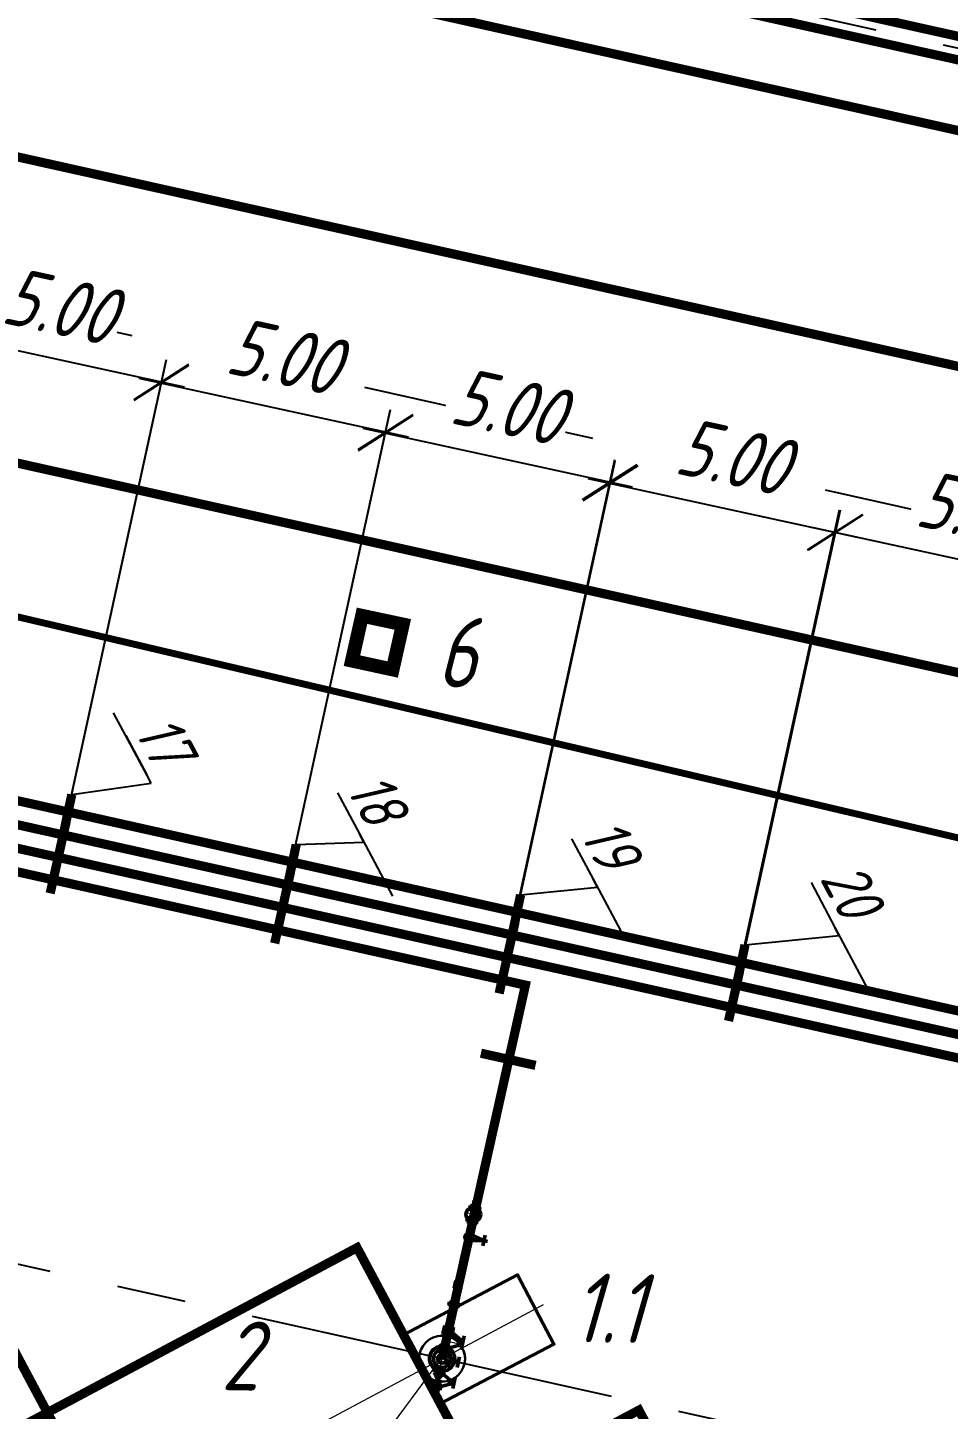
# Model space of a CAD drawing. Extents: x 5370511 to 5386565, y 1010429 to 1053793.
# Drawn here: x 5379851.52 to 5379871.54, y 1039465.04 to 1039495.09 of the extents above; entities that cross this region are included whole.
import ezdxf
from ezdxf import colors
from ezdxf.entities.mleader import LeaderData, LeaderLine
from ezdxf.math import Vec2, Vec3

# ---------------------------------------------------------------- set-up
doc = ezdxf.new("R2010")
doc.units = 0
doc.header["$PDMODE"] = 32
doc.header["$PDSIZE"] = 0.3
for name, pattern in [('DASHDOTX2', [50.8, 25.4, -12.7, 0, -12.7]), ('осевая2', [12.5, 8, -1.5, 1.5, -1.5]), ('Штрих 2x1', [3, 2, -1])]:
    doc.linetypes.add(name, pattern=pattern)
doc.layers.get('0').update_dxf_attribs({"linetype": 'CONTINUOUS'})
doc.layers.get('DEFPOINTS').update_dxf_attribs({"linetype": 'CONTINUOUS'})
for name, color, linetype in [('_0', 7, 'CONTINUOUS'), ('V_КП_куст_RED-CNT-MAJ', 7, 'CONTINUOUS'), ('ГП_обвалование', 7, 'CONTINUOUS'), ('ГП_опоры_схем', 7, 'CONTINUOUS'), ('ГП_ось обвал', 1, 'осевая2'), ('ГП_Ось_проезда', 1, 'DASHDOTX2'), ('ГП_Ось_скважин', 1, 'CONTINUOUS'), ('ГП_проезд', 114, 'CONTINUOUS'), ('ГП_сооружения', 7, 'CONTINUOUS'), ('ОНиГМ сооружения', 7, 'CONTINUOUS')]:
    doc.layers.add(name, color=color, linetype=linetype)
doc.layers.add('ГП_экспл', color=170, linetype='CONTINUOUS', lineweight=25)
doc.layers.add('ТХ_трубопроводы_дренаж', color=250, linetype='CONTINUOUS', lineweight=35)
doc.styles.add('ГОСТ', font='gost_ful.shx', dxfattribs={"oblique": 15})
doc.styles.add('ГОСТ_НИПИ', font='gost_nipi.shx', dxfattribs={"oblique": 15})
doc.dimstyles.new('Модель М1000-Генплан', dxfattribs={"dimtxt": 1.25, "dimasz": 1, "dimexe": 0.5, "dimexo": 0, "dimgap": 0.5, "dimtad": 1, "dimzin": 0, "dimdsep": 46, "dimtxsty": 'ГОСТ', "dimblk": 'OBLIQUE', "dimcen": 0.09, "dimdle": 0.5, "dimaunit": 1, "dimadec": 0, "dimazin": 0, "dimtfac": 1, "dimtofl": 0, "dimtmove": 1, "dimatfit": 3, "dimldrblk": 'NONE', "dimfxl": 0.18, "dimtfill": 1, "dimtolj": 1, "dimtzin": 0, "dimarcsym": 0})

# ---------------------------------------------------------------- blocks, each defined once
blk = doc.blocks.new('A$C65CC1851')
at = {"layer": 'ОНиГМ сооружения', "color": 253, "lineweight": 50, "ltscale": 100}
for p, q in [((229.8920684871846, 4227.520214445423), (229.6697332665208, 4312.706613878603)), ((318.8920635324612, 4227.490516849153), (318.6732075091131, 4309.652273546904)), ((318.5990753617516, 3681.458198739012), (229.5990803165478, 3681.487896335311)), ((229.7445815484389, 3785.520239052159), (229.6720825860975, 3568.24988398602)), ((318.6738314062241, 3573.47603122599), (318.7445765936282, 3785.49054145586)), ((617.4043317308242, 3621.666600011231), (617.3242478913162, 3381.66531305539)), ((229.6900222572731, 3432.253946016077), (229.2121036920871, 2071.942495126103)), ((318.5899459964421, 3322.095884697861), (229.5899509512237, 3322.12558229416)), ((318.6232084946532, 3421.76547404076), (229.6232134494639, 3421.795171637059)), ((318.6595974613447, 3321.732414182392), (229.6596024161554, 3321.762111778662)), ((318.6765974317677, 3581.765465133358), (229.6766023865785, 3581.795162729628)), ((617.3636159951566, 3501.665794533765), (291.6591990735615, 3423.359586158243)), ((617.3636159951566, 3501.665794533765), (296.2549863016466, 3578.86591282353)), ((318.2493650020187, 2071.912785094813), (318.7014474263415, 3426.747471458366)), ((617.3640675462666, 3501.665956727695), (697.3640369555505, 3501.595995930955)), ((318.4495631604514, 2671.881716843433), (229.449568115233, 2671.911414439732)), ((318.2455459285702, 2171.881222311931), (229.2455508833227, 2171.910919908201)), ((318.1387895977532, 1851.943862519052), (229.1387945525203, 1851.973560115322)), ((229.1526425459015, 1411.837668426946), (229.3328651817137, 1951.942448149784)), ((293.9498133872985, 1823.098483491107), (253.9271253159095, 1755.111834511044)), ((253.9498156142072, 1823.111830725393), (253.9534861036227, 1834.11183011299)), ((253.9498156142072, 1823.111830725393), (293.9271230889863, 1755.098487276759)), ((253.9534861036227, 1834.11183011299), (293.9534838767431, 1834.098482878704)), ((257.4771862315829, 1834.110672681418), (257.4831872251671, 1851.121799025947)), ((257.4831872251671, 1851.121799025947), (289.8682401431288, 1851.110847400094)), ((289.8628886073566, 1834.099866191886), (289.8682401888655, 1851.110992753122)), ((293.9534838767431, 1834.098482878704), (293.9498133873276, 1823.098483491165)), ((318.2093232992047, 1951.912791775394), (318.0291563576902, 1411.974921029963)), ((176.0971159270557, 1519.144481771393), (176.0504943880951, 1331.613109702128)), ((176.0971148480894, 1519.140141516633), (229.1793029741966, 1519.126944933727)), ((318.0631008580385, 1511.974915270461), (229.063105812791, 1512.004612866789)), ((253.9260859517381, 1751.996989722247), (229.1426130239852, 1752.005259493249)), ((249.3758372954326, 1699.979693703586), (249.3656229511544, 1669.368576867739)), ((297.8758202565659, 1699.960491148988), (249.3758372954326, 1699.979693703586)), ((253.9234548265231, 1744.111835123447), (253.9271253159095, 1755.111834511044)), ((253.9234548265231, 1744.111835123447), (293.9234525996144, 1744.098487889161)), ((256.8405429671548, 1699.971487995557), (256.8413993975555, 1710.264826875064)), ((256.8413993976137, 1710.264826875064), (290.4216263979615, 1710.256782203156)), ((263.9234542697523, 1744.108498314861), (263.9005477580067, 1675.4605371668)), ((273.6431722841662, 1751.990410507628), (273.6426105466089, 1751.990410695085)), ((283.923453156327, 1744.101824697689), (283.899175434708, 1675.304981001071)), ((290.4175509658235, 1699.963444094872), (290.4216263979615, 1710.256782203156)), ((293.9271230889863, 1755.098487276759), (293.9234525996144, 1744.098487889161)), ((318.1426080692036, 1751.975561896979), (293.9260837248876, 1751.98364248802)), ((297.8758212639077, 1699.96351018647), (297.8655893238902, 1669.299661027791)), ((319.1143610344734, 1519.096759651846), (370.5984040756448, 1519.079580411257)), ((370.6143581672513, 1519.079575087701), (370.5518673988408, 1331.802529801062)), ((371.0023224022589, 1331.548058005515), (175.9122394268488, 1061.613140803878)), ((370.9122285708727, 1061.548073036771), (176.0023332581623, 1331.613125772594)), ((371.0504835321626, 1331.548041935021), (176.0504943880951, 1331.613109702128)), ((370.5651297708973, 1371.548206115142), (176.0604340720456, 1371.613273360534)), ((176.0704327531712, 1411.850858882652), (370.5785618673835, 1411.802525347332)), ((176.0774659103772, 1440.154318219109), (229.159675703122, 1440.141127763403)), ((176.0871535386395, 1479.1401370081), (229.1693633313407, 1479.126946552366)), ((319.0880049783445, 1440.110943914973), (370.5653408115613, 1440.093766912469)), ((319.1010138001875, 1479.096761878696), (370.6010109330091, 1479.079577314609)), ((636.5155260497704, 1263.763596932928), (371.4489047470561, 1398.995202074904)), ((636.4930025052454, 1196.263340850448), (371.8885761574784, 1331.494791766861)), ((636.5155260497704, 1263.763596932928), (570.0926567053102, 1230.198582326993)), ((636.5330444250139, 1316.263984328369), (636.4529605854477, 1076.262697372586)), ((636.555567969539, 1383.764240410877), (636.4754841300164, 1143.762953455036)), ((636.5363886594423, 1263.763578727841), (666.4208196479885, 1263.737444485276)), ((175.8855819671153, 981.7240561233484), (175.8722347328439, 941.724058350228)), ((370.8722238769114, 941.6589905830915), (175.8722347328439, 941.724058350228)), ((175.8855634626525, 981.6686006904638), (175.8988921924902, 1021.613143030729)), ((370.8855711111682, 981.658988356241), (175.8855819671153, 981.7240561233484)), ((175.8989106969384, 1021.668598463642), (175.9122394268488, 1061.613140803878)), ((175.8988921924902, 1021.613143030729), (370.8988813366013, 1021.54807526365)), ((370.9122285708727, 1061.548073036771), (175.9122394268488, 1061.613140803878)), ((228.5396211054176, 886.7275581637223), (228.5579665195546, 941.706478129141)), ((228.6771036835562, 1009.912415902509), (228.6715533132083, 993.2786476245965)), ((317.9697403191822, 993.2488505273359), (228.6715533132083, 993.2786476245965)), ((317.9752906895592, 1009.882618805277), (228.6771036835562, 1009.912415902509)), ((317.5397275065625, 887.0315802916302), (317.5579615648167, 941.6767805328127)), ((317.9752906895592, 1009.882618805277), (317.9697403191822, 993.2488505273359)), ((370.8855711111682, 981.658988356241), (370.8722238769114, 941.6589905830915)), ((370.8855526067346, 981.6035329233855), (370.8988813366013, 1021.54807526365)), ((370.8988998410205, 1021.603530696535), (370.9122285708727, 1061.548073036771)), ((636.4930025052454, 1196.263340850448), (371.6524584685394, 1061.494895010488)), ((636.1718007411837, 920.0695285613765), (636.0917169016466, 680.0682416055351)), ((636.4930025052454, 1196.263340850448), (666.3774334937625, 1196.237206607941)), ((218.2555089587113, 591.9043693295098), (218.2644368346664, 618.6601008339203)), ((636.1317588214297, 800.0688850834267), (300.0714051624527, 706.4612421800266)), ((636.1317588214297, 800.0688850834267), (300.2356407479965, 894.2641608380945)), ((328.2555028348579, 591.8676644352381), (328.2644307107548, 618.6233959396486)), ((636.1317588214297, 800.0688850834267), (666.0161898099468, 800.0427508409484)), ((370.7154133644071, 471.7174267824739), (175.6253303889971, 201.7825095808948)), ((175.7154242203396, 471.7824945496395), (175.7287714546546, 511.782492322789)), ((370.7154133644071, 471.7174267824739), (175.7154242203396, 471.7824945495522)), ((370.6253195330501, 201.7174418137583), (175.7154242203396, 471.7824945495522)), ((175.7287714546546, 511.782492322789), (175.742118688926, 551.7824900959095)), ((370.728760598693, 511.7174245556234), (175.7287714546546, 511.782492322789)), ((175.7421640904795, 551.9185529928072), (175.7555113247945, 591.9185507659859)), ((370.7421532345907, 551.853485225729), (175.7421640904795, 551.9185529928072)), ((370.7421532345907, 551.853485225729), (175.7421640904795, 551.9185529928072)), ((370.755500468862, 591.8534829988494), (175.7555113247945, 591.9185507659859)), ((228.4955493630841, 539.970860358444), (228.4899989927799, 523.337092080561)), ((317.7881859986956, 523.3072949833004), (228.4899989927799, 523.337092080561)), ((317.7937363690871, 539.9410632612417), (228.4955493630841, 539.970860358444)), ((317.7937363690871, 539.9410632612417), (317.7881859986956, 523.3072949833004)), ((370.7154133644362, 471.7174267825321), (370.728760598693, 511.7174245556234)), ((370.728760598693, 511.7174245556234), (370.7421078329935, 551.7174223288021)), ((370.7421532345907, 551.853485225729), (370.755500468862, 591.8534829988494)), ((635.7481826187868, 336.6289829003508), (370.9074671812414, 201.664540512953)), ((635.7481826187868, 336.6289829003508), (371.1435848701803, 471.6644372693263)), ((635.7882245387009, 456.6296263782133), (635.7081406991347, 216.628339422401)), ((635.7481826188159, 336.6289829002344), (665.6326136073621, 336.6028486576979)), ((175.5986359203816, 121.782514034654), (175.6253303889971, 201.7825095808948)), ((175.5986359203816, 121.782514034654), (370.5986250644492, 121.7174462675466)), ((370.6119722987642, 161.7174440406088), (175.6119831547257, 161.7825118077453)), ((175.6119831547257, 161.7825118077453), (370.6119722987642, 161.7174440406088)), ((175.6119831547257, 161.7825118077453), (369.6190135498327, 161.7177753719734)), ((370.6253195330501, 201.7174418137583), (175.6253303889971, 201.7825095808948)), ((236.5700706883508, 40.01216448246851), (236.5633970711933, 20.01216559583554)), ((309.5675363022019, 19.98780551011441), (236.5633970707713, 20.01216559522436)), ((236.5638219840766, 40.01630986336386), (309.5638179200905, 39.99195116083138)), ((236.5796778705844, 75.01216322521213), (236.5659273929487, 40.01216586498776)), ((309.5679612154781, 39.99194977828301), (236.5679652795079, 40.0163084808446)), ((236.5700706883799, 40.0121644824394), (309.5700666243065, 39.98780577990692)), ((309.5817454543139, 74.98780383137637), (236.5817495183437, 75.01216253396706)), ((243.1033707851893, 121.7599889956473), (243.0877712051151, 75.00999159895582)), ((303.1033674448845, 121.7399681442184), (303.0877678648103, 74.98997074749786)), ((309.5742099197232, 39.98780439735856), (309.5675363025512, 19.9878055107838)), ((309.5700666243065, 39.98780577990692), (309.5817454543139, 74.98780383137637)), ((370.5986250644492, 121.7174462675466), (370.6253195330501, 201.7174418137583))]:
    blk.add_line(p, q, dxfattribs=at)
at = {"layer": 'ОНиГМ сооружения', "color": 253, "lineweight": 18, "ltscale": 0.7}
for p, q in [((273.0587930670881, -1.997625804506242e-05), (273.815856149944, 4309.793726223783)), ((434.3183136330335, 4006.451989013585), (114.3183314478956, 4006.558766887843)), ((663.7984818273981, 3501.650300107081), (194.1719136876927, 3501.807005511539)), ((205.3952300720557, 2441.919567653764), (341.7879238572496, 2441.874056020286)), ((504.1907893313473, 1263.879066308669), (636.5155260497704, 1263.763596932928)), ((274.2705545954377, 1196.580108109687), (636.4930025052454, 1196.263340850448)), ((6.360904080793262e-06, 800.3791760177992), (636.1317588214297, 800.0688850834267)), ((273.1703718766221, 336.7499681817135), (635.7481826189323, 336.6289829002926))]:
    blk.add_line(p, q, dxfattribs=at)
at = {"layer": 'ОНиГМ сооружения', "color": 253, "lineweight": 50, "ltscale": 0.7}
for p, q in [((354.1269276867097, 3501.385616378131), (354.1534106046165, 3501.385607541306)), ((293.80252307716, 3196.823459256964), (253.8025253039086, 3196.836806491192)), ((293.6689526504488, 2796.529536339745), (253.668954877241, 2796.542883574031)), ((293.712593002012, 2996.545408895763), (253.7125952287752, 2996.558756130078)), ((273.6160439696978, 1672.522437656415), (273.6757136842061, 1851.116323212977)), ((318.1031427809794, 1631.975568384776), (229.103147735761, 1632.005265981017)), ((311.5615199832246, 1788.670643430785), (236.5749935987405, 1788.641117753577))]:
    blk.add_line(p, q, dxfattribs=at)
at = {"layer": 'ОНиГМ сооружения', "color": 253, "lineweight": 50}
for p, q in [((205.4235929449351, 2526.919562921685), (205.36686719922, 2356.919572385843)), ((229.1199423148937, 2526.911655903095), (205.4235929449351, 2526.919562921685)), ((341.8162867301289, 2526.874051288236), (319.0202403408475, 2526.881657892955)), ((341.8162867301289, 2526.874051288236), (341.7595609843993, 2356.874060752336)), ((229.0632165691932, 2356.911665367254), (205.36686719922, 2356.919572385843)), ((341.7595609843993, 2356.874060752336), (318.0632116144698, 2356.881967770983))]:
    blk.add_line(p, q, dxfattribs=at)
for points in [[(334.3770470309973, 4182.485347301146), (318.8920635324321, 4227.490516849153), (229.8920684871846, 4227.520214445423), (214.3770537115488, 4182.525389003917)], [(334.2595913693076, 3830.485366897396), (318.7445765936282, 3785.49054145586), (229.7445815484389, 3785.520239052159), (214.2595980499027, 3830.525408600224)], [(333.6820665973064, 1981.907630486996), (318.1720570345351, 1951.912804210471), (229.1720619892585, 1951.942501806712), (213.6820732778724, 1981.947672189883)], [(333.7020874487207, 2041.907627146749), (318.2120987373637, 2071.912797529891), (229.2121036920871, 2071.942495126103), (213.7020941292867, 2041.947668849549)]]:
    blk.add_lwpolyline(points, dxfattribs=at)
at = {"layer": 'ОНиГМ сооружения', "color": 253, "lineweight": 50, "ltscale": 100}
for points in [[(169.277619321394, 3884.540421232523), (379.3590257594769, 4128.47033466876)], [(379.2776076303562, 3884.470348252536), (169.3590374504856, 4128.540407648776)]]:
    blk.add_lwpolyline(points, dxfattribs=at)
at = {"layer": 'ОНиГМ сооружения', "color": 253, "lineweight": 50}
for points in [[(169.3680468336242, 4155.540406145621), (379.3680351426301, 4155.470333165664), (379.3590257594769, 4128.47033466876), (169.3590374504856, 4128.540407648776)], [(169.3770562167629, 4182.540404642525), (379.3770445257542, 4182.470331662509), (379.3680351426301, 4155.470333165664), (169.3680468336242, 4155.540406145621)], [(169.2596005551168, 3830.540424238774), (379.2595888641081, 3830.470351258758), (379.2685982472758, 3857.470349755662), (169.2686099382699, 3857.540422735648)], [(169.2686099382699, 3857.540422735648), (379.2685982472758, 3857.470349755662), (379.2776076303562, 3884.470348252536), (169.277619321394, 3884.540421232523)], [(168.6920862088446, 2011.962686158309), (378.6920745177777, 2011.892613178294), (378.6820640920923, 1981.892614848446), (168.6820757830283, 1981.962687828403)], [(168.7020966345153, 2041.962684488157), (378.7020849434775, 2041.892611508141), (378.6920745177777, 2011.892613178294), (168.6920862088446, 2011.962686158309)]]:
    blk.add_lwpolyline(points, close=True, dxfattribs=at)
at = {"layer": 'ОНиГМ сооружения', "color": 253, "lineweight": 50, "ltscale": 100}
blk.add_lwpolyline([(434.24132480403, -172.6700558683507), (-655.4082457076822, 1132.191551155048), (1493.775577624916, 2926.908490821385), (2583.425148136657, 1622.046883798045)], close=True, dxfattribs=at)
for centre, radius in [((274.5927105518931, 4006.844807974325), 160), ((274.1499054405722, 3501.780318385165), 79.97799620540171), ((274.1499054405722, 3501.780318385165), 52.44475474346836), ((274.1499054405722, 3501.780318385165), 36.52771521446993), ((273.712594115379, 2996.552082512935), 20.0000000000291), ((273.802524190527, 3196.830132874078), 20.0000000000291), ((273.668953763874, 2796.536209956917), 20.0000000000291), ((273.3250783554686, 800.3860052749224), 97.49999999997088)]:
    blk.add_circle(centre, radius, dxfattribs=at)
for centre, radius, start, end in [((274.0681118312059, 1789.024035692681), 37.49507355567766, 120.5543972184455, 239.2817281779408), ((274.0681118312059, 1789.024035692681), 37.49507355567766, 300.3384556097772, 59.74894497260394), ((273.562587814813, 1632.022132707818), 44.49999999999999, 359.9808816765033, 179.9808813129825), ((275.7805462395772, 797.6492997129681), 275.7940506979652, 111.2304638229099, 179.4328632383517), ((273.7238275106065, 800.3858722199511), 190.0000000000331, 120.9954878267041, 180.0104438879048), ((273.7238275106065, 800.3858722199511), 189.9999999999979, 15.22685054395937, 59.24647219815556), ((273.7238275105919, 800.3858722199802), 272.4999999999999, 5.311186511845752, 69.10560410118845), ((275.783270858723, 803.1238023895712), 275.7969215763479, 180.5701952812373, 248.7313309546304), ((273.7238275106065, 800.3858722199511), 189.9999999999979, 180.0104438879048, 344.6728989496829), ((273.7238275105919, 800.3858722199802), 272.4999999999999, 290.8561588891491, 354.5885770036567), ((273.0732447927585, 43.31000073542236), 43.31002312284319, 212.5429526077698, 327.4188103810236)]:
    blk.add_arc(centre, radius, start, end, dxfattribs=at)
blk.add_spline([(229.8155336661439, 4312.791225858469), (256.3139053254272, 4321.638871287578), (295.5708825115289, 4300.259082018223), (318.6732075090986, 4309.652273546846), (319.0597445426101, 4309.425809421198)], degree=3, dxfattribs=at)
blk = doc.blocks.new('22')
at = {"layer": 'ОНиГМ сооружения', "color": 253, "lineweight": 18}
for p, q in [((-424.9234061357565, -5.590775122866035), (-424.9234061376192, 11.40922487527132)), ((-421.9227852644399, 8.909224869683385), (-409.9300340842456, 8.909224828705192))]:
    blk.add_line(p, q, dxfattribs=at)
at = {"layer": 'ОНиГМ сооружения', "color": 253, "linetype": 'Штрих 2x1', "const_width": 0.2000000000000001}
blk.add_lwpolyline([(-421.9234051085077, 12.15922609437257), (-409.9234048882499, 12.15922483056784), (-409.9221652047709, 5.659226330928504), (-421.9221654250287, 5.659226325340569)], close=True, dxfattribs=at)
at = {"layer": 'ОНиГМ сооружения', "color": 253, "const_width": 0.2000000000000001}
blk.add_lwpolyline([(-427.9234061357565, -5.59077512472868), (-421.9234061348252, -5.590775121003389), (-421.9234048621729, 8.415901479311287), (-427.9234060808085, 8.411362650804222)], close=True, dxfattribs=at)
at = {"layer": 'ОНиГМ сооружения', "lineweight": 30}
blk.add_circle((-424.9234061348252, 8.909224879927933), 0.4999999999999999, dxfattribs=at)
at = {"layer": 'ОНиГМ сооружения', "color": 253, "ltscale": 100, "xscale": 0.001, "yscale": 0.001, "zscale": 0.001, "rotation": 49.75852423724896}
blk.add_blockref('A$C65CC1851', (-424.4896373949014, 8.184060024097562), dxfattribs=at)
blk = doc.blocks.new('77')
at = {"layer": 'ГП_опоры_схем', "color": 1, "const_width": 0.2}
for points in [[(26.65950511908159, 41.72839248087257), (27.25596485473216, 41.22756509762257)], [(23.40212755464017, 37.93439389020205), (23.99858728982508, 37.43356650788337)], [(20.1455344571732, 34.14130899868906), (20.74199419235811, 33.64048161450773)], [(16.88821121910587, 30.34737368300557), (17.48467095498927, 29.8465463006869)]]:
    blk.add_lwpolyline(points, dxfattribs=at)
at = {"layer": 'ГП_опоры_схем', "color": 253, "const_width": 0.2}
for points in [[(27.94978771172464, 40.63411223236471), (27.11476278235205, 41.35020498558879)], [(27.94978771172464, 40.63411223236471), (27.11476278235205, 41.35020498558879)], [(27.94978771172464, 40.63411223236471), (27.11476278235205, 41.35020498558879)], [(25.07533522415906, 36.51460359524935), (23.86073839478195, 37.55614726059139)], [(25.02182979253121, 36.56050175707787), (23.91424375632778, 37.51024915650487)], [(25.02182979253121, 36.56050175707787), (23.91424375632778, 37.51024915650487)], [(-30.3053783820942, -27.59619983565062), (25.1851463727653, 37.10345481242985), (31.50255876360461, 31.68524152133614)], [(21.81934613990597, 32.71825511753559), (20.60474931052886, 33.75979878474027)], [(18.56400170456618, 28.92265827022493), (17.34940487518907, 29.96420193556696)]]:
    blk.add_lwpolyline(points, dxfattribs=at)
at = {"layer": 'ГП_опоры_схем', "color": 253, "const_width": 0.2, "elevation": 5.528364043543425e-10}
blk.add_lwpolyline([(26.82909884955734, 36.47689568530768), (26.03662806656212, 35.55286915972829)], dxfattribs=at)
at = {"layer": 'ГП_сооружения', "lineweight": 30, "const_width": 0.2999999999999998}
blk.add_lwpolyline([(16.42641452141106, 37.7449256721884), (17.00921021495014, 38.43844184651971), (17.77037566783838, 37.78250436019152), (17.18480384908617, 37.09137827064842)], close=True, dxfattribs=at)
at = {"layer": 'ТХ_трубопроводы_дренаж', "color": 84, "ltscale": 5, "const_width": 0.2000000000000001}
blk.add_lwpolyline([(-23.32947281375527, -17.09355361573398), (53.35986332106404, 72.22959899157286)], dxfattribs=at)
at = {"layer": 'ТХ_трубопроводы_дренаж', "color": 253, "ltscale": 5, "const_width": 0.2000000000000001}
for points in [[(-31.15869610849768, -27.05505161453038), (43.95464348280802, 60.52399278059602), (51.02646204875782, 54.45875293575227)], [(-30.68319801660255, -27.26870585139841), (34.55475944885984, 48.79605180770159), (41.26497985702008, 43.07377681974322)]]:
    blk.add_lwpolyline(points, dxfattribs=at)
at = {"layer": '_0', "lineweight": 15}
for p in [(466.1883859920781, 34.16455193981528), (456.4259649012238, 22.77617477718741), (446.649430249352, 11.39989607036114)]:
    blk.add_blockref('22', p, dxfattribs=at)
blk = doc.blocks.new('_None')
blk = doc.blocks.new('_Oblique')
at = {"color": 0, "linetype": 'ByBlock', "lineweight": -2}
blk.add_line((-0.5, -0.5), (0.5, 0.5), dxfattribs=at)
blk = doc.blocks.new('*D342')
at = {"layer": '_0', "color": 0, "lineweight": -2, "transparency": 16777216}
for p, q in [((5379847.516034524, 1039479.119701455), (5379849.654580969, 1039488.935184976)), ((5379849.059601516, 1039488.553086233), (5379854.916251662, 1039487.277069792)), ((5379852.395606473, 1039478.056565724), (5379854.534152918, 1039487.872049245))]:
    blk.add_line(p, q, dxfattribs=at)
at = {"layer": 'DEFPOINTS', "color": 0, "lineweight": 15, "transparency": 16777216}
for p in [(5379854.427712563, 1039487.383510146), (5379847.516034525, 1039479.119701454), (5379852.395606473, 1039478.056565723)]:
    blk.add_point(p, dxfattribs=at)
at = {"layer": '_0', "color": 0, "lineweight": -2, "transparency": 16777216}
for p, rotation in [((5379849.548140614, 1039488.446645878), 167.7087771267343), ((5379854.427712563, 1039487.383510147), 347.7087771267343)]:
    blk.add_blockref('_Oblique', p, dxfattribs=dict(at, rotation=rotation))
at = {"layer": '_0', "color": 0, "lineweight": 15, "transparency": 16777216, "insert": (5379852.219598455, 1039489.030791247), "char_height": 1.25, "attachment_point": 5, "rotation": 347.70877712673433, "style": 'ГОСТ', "bg_fill": 3, "box_fill_scale": 1.1, "bg_fill_color": 256, "bg_fill_true_color": 13158600, "bg_fill_transparency": 0}
blk.add_mtext('\\A1;5.00', dxfattribs=at)
blk = doc.blocks.new('*D343')
at = {"layer": '_0', "color": 0, "lineweight": -2, "transparency": 16777216}
for p, q in [((5379852.3898968, 1039478.030359514), (5379854.528443245, 1039487.845843035)), ((5379853.933463791, 1039487.463744292), (5379859.790113939, 1039486.187727851)), ((5379857.26946875, 1039476.967223783), (5379859.408015195, 1039486.782707304))]:
    blk.add_line(p, q, dxfattribs=at)
at = {"layer": 'DEFPOINTS', "color": 0, "lineweight": 15, "transparency": 16777216}
for p in [(5379859.30157484, 1039486.294168205), (5379852.389896801, 1039478.030359514), (5379857.26946875, 1039476.967223782)]:
    blk.add_point(p, dxfattribs=at)
at = {"layer": '_0', "color": 0, "lineweight": -2, "transparency": 16777216}
for p, rotation in [((5379854.42200289, 1039487.357303937), 167.7087771246983), ((5379859.30157484, 1039486.294168206), 347.7087771246984)]:
    blk.add_blockref('_Oblique', p, dxfattribs=dict(at, rotation=rotation))
at = {"layer": '_0', "color": 0, "lineweight": 15, "transparency": 16777216, "insert": (5379857.093460731, 1039487.941449306), "char_height": 1.25, "attachment_point": 5, "rotation": 347.7087771246983, "style": 'ГОСТ', "bg_fill": 3, "box_fill_scale": 1.1, "bg_fill_color": 256, "bg_fill_true_color": 13158600, "bg_fill_transparency": 0}
blk.add_mtext('\\A1;5.00', dxfattribs=at)
blk = doc.blocks.new('*D344')
at = {"layer": '_0', "color": 0, "lineweight": -2, "transparency": 16777216}
for p, q in [((5379857.263759077, 1039476.941017574), (5379859.402305523, 1039486.756501096)), ((5379858.80732607, 1039486.374402352), (5379864.663976216, 1039485.098385911)), ((5379862.143331026, 1039475.877881843), (5379864.281877472, 1039485.693365365))]:
    blk.add_line(p, q, dxfattribs=at)
at = {"layer": 'DEFPOINTS', "color": 0, "lineweight": 15, "transparency": 16777216}
for p in [(5379864.175437117, 1039485.204826265), (5379857.263759078, 1039476.941017573), (5379862.143331027, 1039475.877881843)]:
    blk.add_point(p, dxfattribs=at)
at = {"layer": '_0', "color": 0, "lineweight": -2, "transparency": 16777216}
for p, rotation in [((5379859.295865168, 1039486.267961997), 167.7087771206263), ((5379864.175437117, 1039485.204826266), 347.7087771206262)]:
    blk.add_blockref('_Oblique', p, dxfattribs=dict(at, rotation=rotation))
at = {"layer": '_0', "color": 0, "lineweight": 15, "transparency": 16777216, "insert": (5379861.967323006, 1039486.852107365), "char_height": 1.25, "attachment_point": 5, "rotation": 347.7087771206262, "style": 'ГОСТ', "bg_fill": 3, "box_fill_scale": 1.1, "bg_fill_color": 256, "bg_fill_true_color": 13158600, "bg_fill_transparency": 0}
blk.add_mtext('\\A1;5.00', dxfattribs=at)
blk = doc.blocks.new('*D345')
at = {"layer": '_0', "color": 0, "lineweight": -2, "transparency": 16777216}
for p, q in [((5379862.153940862, 1039475.84802811), (5379864.292487307, 1039485.663511631)), ((5379863.697507854, 1039485.281412888), (5379869.554157999, 1039484.005396446)), ((5379867.03351281, 1039474.784892379), (5379869.172059256, 1039484.600375901))]:
    blk.add_line(p, q, dxfattribs=at)
at = {"layer": 'DEFPOINTS', "color": 0, "lineweight": 15, "transparency": 16777216}
for p in [(5379869.0656189, 1039484.111836801), (5379862.15394086, 1039475.84802811), (5379867.033512809, 1039474.784892379)]:
    blk.add_point(p, dxfattribs=at)
at = {"layer": '_0', "color": 0, "lineweight": -2, "transparency": 16777216}
for p, rotation in [((5379864.186046952, 1039485.174972532), 167.7087771238898), ((5379869.065618901, 1039484.111836802), 347.7087771238898)]:
    blk.add_blockref('_Oblique', p, dxfattribs=dict(at, rotation=rotation))
at = {"layer": '_0', "color": 0, "lineweight": 15, "transparency": 16777216, "insert": (5379866.857504789, 1039485.759117899), "char_height": 1.25, "attachment_point": 5, "rotation": 347.7087771238898, "style": 'ГОСТ', "bg_fill": 3, "box_fill_scale": 1.1, "bg_fill_color": 256, "bg_fill_true_color": 13158600, "bg_fill_transparency": 0}
blk.add_mtext('\\A1;5.00', dxfattribs=at)
blk = doc.blocks.new('*D346')
at = {"layer": '_0', "color": 0, "lineweight": -2, "transparency": 16777216}
for p, q in [((5379867.049851435, 1039474.781332606), (5379869.188397881, 1039484.596816128)), ((5379868.593418427, 1039484.214717384), (5379874.450068573, 1039482.938700943)), ((5379871.929423385, 1039473.718196875), (5379874.067969831, 1039483.533680397))]:
    blk.add_line(p, q, dxfattribs=at)
at = {"layer": 'DEFPOINTS', "color": 0, "lineweight": 15, "transparency": 16777216}
for p in [(5379873.961529476, 1039483.045141297), (5379867.049851435, 1039474.781332604), (5379871.929423385, 1039473.718196874)]:
    blk.add_point(p, dxfattribs=at)
at = {"layer": '_0', "color": 0, "lineweight": -2, "transparency": 16777216}
for p, rotation in [((5379869.081957526, 1039484.108277029), 167.7087771275429), ((5379873.961529476, 1039483.045141299), 347.7087771275428)]:
    blk.add_blockref('_Oblique', p, dxfattribs=dict(at, rotation=rotation))
at = {"layer": '_0', "color": 0, "lineweight": 15, "transparency": 16777216, "insert": (5379871.753415356, 1039484.692422394), "char_height": 1.25, "attachment_point": 5, "rotation": 347.7087771275429, "style": 'ГОСТ', "bg_fill": 3, "box_fill_scale": 1.1, "bg_fill_color": 256, "bg_fill_true_color": 13158600, "bg_fill_transparency": 0}
blk.add_mtext('\\A1;5.0', dxfattribs=at)

msp = doc.modelspace()

# ---------------------------------------------------------------- linework, layer by layer
at = {"lineweight": 15}
msp.add_line((5379857.662216803, 1039462.310608989), (5379860.503504967, 1039466.133256403), dxfattribs=at)
at = {"layer": 'V_КП_куст_RED-CNT-MAJ', "color": 40, "lineweight": 15, "const_width": 0.15, "elevation": 49}
msp.add_lwpolyline([(5379930.151836905, 1039469.764819965), (5379922.87442618, 1039468.394587084), (5379916.289906364, 1039467.153352813), (5379903.836373996, 1039469.926721312), (5379777.427464971, 1039499.632688846), (5379767.544226262, 1039502.108078629), (5379765.834590768, 1039503.189634673), (5379759.732622855, 1039504.984376181)], dxfattribs=at)
at = {"layer": 'ГП_обвалование', "color": 253, "const_width": 0.2}
for points in [[(5379764.349166546, 1039518.813894582), (5379931.260372118, 1039481.643175054), (5379915.913867912, 1039412.731312443), (5379758.763472401, 1039447.72832331), (5379761.15457079, 1039458.465299071), (5379751.393760733, 1039460.639007731)], [(5379764.728524607, 1039518.21716394), (5379930.663641475, 1039481.263816993), (5379915.534509853, 1039413.328043087), (5379759.360203044, 1039448.107681372), (5379761.751301431, 1039458.844657133), (5379751.990491375, 1039461.018365793)], [(5379765.866598794, 1039516.426972009), (5379928.873449543, 1039480.125742805), (5379914.396435665, 1039415.118235016), (5379761.150394974, 1039449.24575556), (5379763.541493362, 1039459.982731321), (5379753.780683305, 1039462.15643998)]]:
    msp.add_lwpolyline(points, close=True, dxfattribs=at)
at = {"layer": 'ГП_ось обвал', "color": 253}
msp.add_lwpolyline([(5379764.538845575, 1039518.515529261), (5379930.962006796, 1039481.453496023), (5379915.724188883, 1039413.029677765), (5379759.061837723, 1039447.918002341), (5379761.452936111, 1039458.654978102), (5379751.692126054, 1039460.828686762)], close=True, dxfattribs=at)
at = {"layer": 'ГП_Ось_проезда', "color": 253, "ltscale": 0.2}
msp.add_lwpolyline([(5379760.557248451, 1039470.73379925), (5379768.708722563, 1039507.337125192), (5379921.954656829, 1039473.209663687), (5379913.803182715, 1039436.606337748)], close=True, dxfattribs=at)
at = {"layer": 'ГП_Ось_скважин', "color": 253, "linetype": 'осевая2'}
msp.add_lwpolyline([(5379746.584625736, 1039491.518046781), (5379920.149313151, 1039452.865601412)], dxfattribs=at)
at = {"layer": 'ГП_проезд', "color": 253, "const_width": 0.2}
msp.add_lwpolyline([(5379765.583250069, 1039462.187596411), (5379755.813104722, 1039464.363500284), (5379766.242900648, 1039511.215898094), (5379925.833405472, 1039475.675487734), (5379916.26900918, 1039432.727585297), (5379900.538387608, 1039436.23071831, 0.4134332961941753), (5379893.381115825, 1039431.694023446), (5379893.143758839, 1039430.63449859), (5379886.799182341, 1039432.04742077), (5379887.029505293, 1039433.07575203, 0.4149942592872639), (5379882.480705225, 1039440.252121466), (5379835.156030585, 1039450.791214575, 0.4142135623195276), (5379827.995262576, 1039446.238918283), (5379827.770474794, 1039445.229532689), (5379821.44470617, 1039446.638266399, 0.3099728372466951), (5379817.347134067, 1039450.659868116), (5379765.583250069, 1039462.187596411)], format="xyb", dxfattribs=at)
msp.add_lwpolyline([(5379765.740234216, 1039479.056161118), (5379769.870314433, 1039497.601846263, -0.4142134793430193), (5379777.031080781, 1039502.154142926), (5379912.219373109, 1039472.048070196, -0.4142136454082741), (5379916.771671062, 1039464.887301819), (5379912.641590845, 1039446.341616675, -0.4142134793289701), (5379905.480824498, 1039441.789320014), (5379770.292532169, 1039471.895392741, -0.4142136454057272)], format="xyb", close=True, dxfattribs=at)
at = {"layer": 'ОНиГМ сооружения', "lineweight": 30}
for centre in [(5379860.528998684, 1039466.142669617), (5379860.528998684, 1039466.142669618)]:
    msp.add_circle(centre, 0.4999999999999999, dxfattribs=at)

# ---------------------------------------------------------------- block references
at = {"layer": '_0', "lineweight": 15, "rotation": 298.0491553101125}
msp.add_blockref('77', (5379817.751633399, 1039479.044894789), dxfattribs=at)

# ---------------------------------------------------------------- texts
at = {"layer": 'ГП_экспл', "color": 0, "style": 'ГОСТ', "oblique": 15}
for s, rotation, p in [('6', 0.8953654390329426, (5379860.405135853, 1039480.733101134, -1.801899746256552e-05)), ('1.1', 359.1033826822368, (5379863.335194474, 1039466.502389436, -1.80184445620326e-05)), ('2', 359.1033826822368, (5379855.715745675, 1039465.459332693))]:
    msp.add_text(s, height=1.5, rotation=rotation, dxfattribs=at).set_placement(p)

# ---------------------------------------------------------------- leaders
at = {"layer": '_0', "color": 4, "lineweight": 15}
ml = msp.add_multileader_mtext('Standard', dxfattribs=at)
ml.set_content('\\L{\\L17}', color=4, style='ГОСТ_НИПИ')
ml.set_leader_properties()
ml.set_arrow_properties(name='NONE')
ml.build(insert=Vec2(0, 0))
ml.multileader.update_dxf_attribs({"text_left_attachment_type": 8, "text_right_attachment_type": 8, "dogleg_length": 0.2, "arrow_head_size": 0})
ctx = ml.context
ctx.base_point, ctx.char_height, ctx.arrow_head_size, ctx.landing_gap_size, ctx.plane_origin, ctx.plane_x_axis, ctx.plane_y_axis = Vec3(5379853.520083729, 1039479.935439833), 1, 0, 0, Vec3(5379852.475865888, 1039478.410508741), Vec3(0.4702288900906857, -0.8825444979852755), Vec3(0.8825444979852755, 0.4702288900906857)
ctx.left_attachment, ctx.right_attachment, ctx.text_align_type = 8, 8, 2
notes = []
notes.append((ctx, [(1, (1, 1, 0), (5379854.199650671, 1039478.660001258), (-0.4702288900906857, 0.8825444979852755), 0.2000000000000001, [(0, [(5379852.475865888, 1039478.410508741)], 0, [])])]))
ctx.mtext.insert, ctx.mtext.text_direction, ctx.mtext.rotation, ctx.mtext.alignment, ctx.mtext.flow_direction = Vec3(5379855.164658291, 1039479.400784826), Vec3(0.4702288900906857, -0.8825444979852755), 5.201939092949404, 3, 5
ml = msp.add_multileader_mtext('Standard', dxfattribs=at)
ml.set_content('\\L{\\L18}', color=4, style='ГОСТ_НИПИ')
ml.set_leader_properties()
ml.set_arrow_properties(name='NONE')
ml.build(insert=Vec2(0, 0))
ml.multileader.update_dxf_attribs({"text_left_attachment_type": 8, "text_right_attachment_type": 8, "dogleg_length": 0.2, "arrow_head_size": 0})
ctx = ml.context
ctx.base_point, ctx.char_height, ctx.arrow_head_size, ctx.landing_gap_size, ctx.plane_origin, ctx.plane_x_axis, ctx.plane_y_axis = Vec3(5379858.16660872, 1039478.609693037), 1, 0, 0, Vec3(5379857.355870118, 1039477.319794031), Vec3(0.4702288900906857, -0.8825444979852755), Vec3(0.8825444979852755, 0.4702288900906857)
ctx.left_attachment, ctx.right_attachment, ctx.text_align_type = 8, 8, 2
notes.append((ctx, [(1, (1, 1, 0), (5379858.824576098, 1039477.374793391), (-0.4702288900906857, 0.8825444979852755), 0.2000000000000001, [(0, [(5379857.355870118, 1039477.319794031)], 0, [])])]))
ctx.mtext.insert, ctx.mtext.text_direction, ctx.mtext.rotation, ctx.mtext.alignment, ctx.mtext.flow_direction = Vec3(5379859.789583718, 1039478.115576959), Vec3(0.4702288900906857, -0.8825444979852755), 5.201939092949404, 3, 5
ml = msp.add_multileader_mtext('Standard', dxfattribs=at)
ml.set_content('\\L{\\L19}', color=4, style='ГОСТ_НИПИ')
ml.set_leader_properties()
ml.set_arrow_properties(name='NONE')
ml.build(insert=Vec2(0, 0))
ml.multileader.update_dxf_attribs({"text_left_attachment_type": 8, "text_right_attachment_type": 8, "dogleg_length": 0.2, "arrow_head_size": 0})
ctx = ml.context
ctx.base_point, ctx.char_height, ctx.arrow_head_size, ctx.landing_gap_size, ctx.plane_origin, ctx.plane_x_axis, ctx.plane_y_axis = Vec3(5379863.245496843, 1039477.626737602), 1, 0, 0, Vec3(5379862.234780477, 1039476.22932381), Vec3(0.4702288900906857, -0.8825444979852755), Vec3(0.8825444979852755, 0.4702288900906857)
ctx.left_attachment, ctx.right_attachment, ctx.text_align_type = 8, 8, 2
notes.append((ctx, [(1, (1, 1, 0), (5379863.903464221, 1039476.391837956), (-0.4702288900906857, 0.8825444979852755), 0.2000000000000001, [(0, [(5379862.234780477, 1039476.22932381)], 0, [])])]))
ctx.mtext.insert, ctx.mtext.text_direction, ctx.mtext.rotation, ctx.mtext.alignment, ctx.mtext.flow_direction = Vec3(5379864.868471841, 1039477.132621523), Vec3(0.4702288900906857, -0.8825444979852755), 5.201939092949404, 3, 5
ml = msp.add_multileader_mtext('Standard', dxfattribs=at)
ml.set_content('\\L{\\L20}', color=4, style='ГОСТ_НИПИ')
ml.set_leader_properties()
ml.set_arrow_properties(name='NONE')
ml.build(insert=Vec2(0, 0))
ml.multileader.update_dxf_attribs({"text_left_attachment_type": 8, "text_right_attachment_type": 8, "dogleg_length": 0.2, "arrow_head_size": 0})
ctx = ml.context
ctx.base_point, ctx.char_height, ctx.arrow_head_size, ctx.landing_gap_size, ctx.plane_origin, ctx.plane_x_axis, ctx.plane_y_axis = Vec3(5379868.306756753, 1039476.951902813), 1, 0, 0, Vec3(5379867.114866096, 1039475.138590908), Vec3(0.4702288900906857, -0.8825444979852755), Vec3(0.8825444979852755, 0.4702288900906857)
ctx.left_attachment, ctx.right_attachment, ctx.text_align_type = 8, 8, 2
notes.append((ctx, [(1, (1, 1, 0), (5379869.163520865, 1039475.34389346), (-0.4702288900906857, 0.8825444979852755), 0.2000000000000001, [(0, [(5379867.114866096, 1039475.138590908)], 0, [])])]))
ctx.mtext.insert, ctx.mtext.text_direction, ctx.mtext.rotation, ctx.mtext.alignment, ctx.mtext.flow_direction = Vec3(5379870.128528485, 1039476.084677027), Vec3(0.4702288900906857, -0.8825444979852755), 5.201939092949404, 3, 5
for ctx, leaders in notes:
    for number, flags, end, landing, length, lines in leaders:
        leader = LeaderData()
        leader.index, (leader.has_last_leader_line, leader.has_dogleg_vector, leader.attachment_direction) = number, flags
        leader.last_leader_point, leader.dogleg_vector, leader.dogleg_length = Vec3(end), Vec3(landing), length
        for number, points, colour, breaks in lines:
            line = LeaderLine()
            line.index, line.vertices, line.color, line.breaks = number, Vec3.list(points), colors.encode_raw_color(colour), breaks
            leader.lines.append(line)
        ctx.leaders.append(leader)

# ---------------------------------------------------------------- next in the draw order: dimensions: what is measured, and where the dimension line sits
at = {"layer": '_0', "lineweight": 15}
dim = msp.add_linear_dim(base=(5379854.427712563, 1039487.383510146), p1=(5379847.516034525, 1039479.119701454), p2=(5379852.395606474, 1039478.056565723), angle=347.70877712436106, dimstyle='Модель М1000-Генплан', override={"dimrnd": 0.1}, dxfattribs=at)
dim.commit()
dim.dimension.update_dxf_attribs({"geometry": '*D342', "text_midpoint": (5379851.980107655, 1039487.931578274), "dimtype": 161})

# ---------------------------------------------------------------- next in the draw order: dimensions: what is measured, and where the dimension line sits
dim = msp.add_linear_dim(base=(5379859.30157484, 1039486.294168205), p1=(5379852.389896801, 1039478.030359513), p2=(5379857.26946875, 1039476.967223783), angle=347.70877713480104, dimstyle='Модель М1000-Генплан', override={"dimrnd": 0.1}, dxfattribs=at)
dim.commit()
dim.dimension.update_dxf_attribs({"geometry": '*D343', "text_midpoint": (5379856.853969931, 1039486.842236334), "dimtype": 161})

# ---------------------------------------------------------------- next in the draw order: dimensions: what is measured, and where the dimension line sits
dim = msp.add_linear_dim(base=(5379864.175437117, 1039485.204826265), p1=(5379857.263759078, 1039476.941017574), p2=(5379862.143331027, 1039475.877881842), angle=347.7087771090365, dimstyle='Модель М1000-Генплан', override={"dimrnd": 0.1}, dxfattribs=at)
dim.commit()
dim.dimension.update_dxf_attribs({"geometry": '*D344', "text_midpoint": (5379861.727832207, 1039485.752894393), "dimtype": 161})

# ---------------------------------------------------------------- next in the draw order: dimensions: what is measured, and where the dimension line sits
dim = msp.add_linear_dim(base=(5379869.0656189, 1039484.111836801), p1=(5379862.153940861, 1039475.84802811), p2=(5379867.03351281, 1039474.784892379), angle=347.70877712305605, dimstyle='Модель М1000-Генплан', override={"dimrnd": 0.1}, dxfattribs=at)
dim.commit()
dim.dimension.update_dxf_attribs({"geometry": '*D345', "text_midpoint": (5379866.61801399, 1039484.659904927), "dimtype": 161})

# ---------------------------------------------------------------- next in the draw order: dimensions: what is measured, and where the dimension line sits
dim = msp.add_linear_dim(base=(5379873.961529476, 1039483.045141297), p1=(5379867.049851435, 1039474.781332604), p2=(5379871.929423385, 1039473.718196874), angle=347.70877713707563, text='5.0', dimstyle='Модель М1000-Генплан', override={"dimrnd": 0.1}, dxfattribs=at)
dim.commit()
dim.dimension.update_dxf_attribs({"geometry": '*D346', "text_midpoint": (5379871.513924558, 1039483.593209422), "dimtype": 161})

doc.saveas('drawing.dxf')
